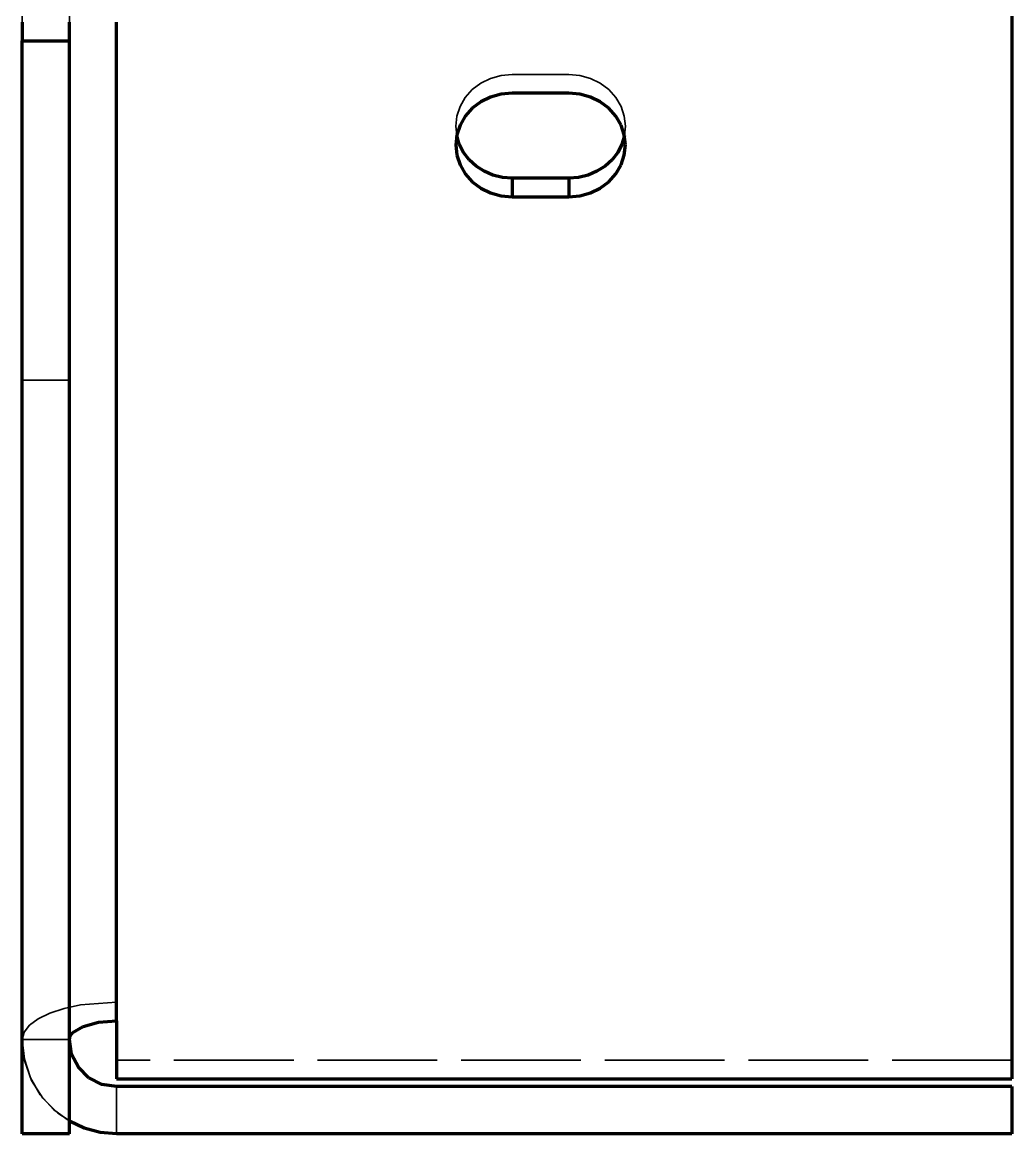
# Model space of a CAD drawing. Header units: millimetres. Extents: x 0 to 420, y 0 to 297.
# Drawn here: x 227.16 to 237.66, y 168 to 179.8 of the extents above; entities that cross this region are included whole.
import ezdxf

# ---------------------------------------------------------------- set-up
doc = ezdxf.new("R2010")
doc.units = ezdxf.units.MM
doc.linetypes.add('DASHED', pattern=[1.524, 1.27, -0.254])

msp = doc.modelspace()

# ---------------------------------------------------------------- linework, layer by layer
at = {"color": 5, "linetype": 'DASHED', "lineweight": 35}
for p, q in [((237.662, 256.644), (237.662, 168.782)), ((227.162, 169), (227.162, 256)), ((227.662, 256), (227.662, 169)), ((227.162, 249), (227.162, 176)), ((227.162, 176), (227.162, 249)), ((227.662, 249), (227.662, 176)), ((227.662, 176), (227.662, 249)), ((227.662, 179.6), (227.162, 179.6)), ((232.132, 179.203), (232.245, 179.235)), ((232.245, 179.235), (232.362, 179.245)), ((232.362, 179.245), (232.962, 179.245)), ((232.962, 179.245), (233.079, 179.235)), ((233.079, 179.235), (233.191, 179.203)), ((231.937, 179.084), (232.028, 179.152)), ((232.028, 179.152), (232.132, 179.203)), ((233.191, 179.203), (233.295, 179.152)), ((233.295, 179.152), (233.386, 179.084)), ((231.807, 178.905), (231.863, 179)), ((231.863, 179), (231.937, 179.084)), ((233.386, 179.084), (233.461, 179)), ((233.461, 179), (233.516, 178.905)), ((231.773, 178.802), (231.807, 178.905)), ((233.516, 178.905), (233.55, 178.802)), ((231.762, 178.694), (231.773, 178.802)), ((233.55, 178.802), (233.562, 178.694)), ((231.772, 178.595), (231.762, 178.694)), ((233.562, 178.694), (233.552, 178.595)), ((227.662, 176), (227.162, 176)), ((227.662, 176), (227.162, 176)), ((227.162, 175.146), (227.162, 175.15)), ((227.162, 175.15), (227.162, 175.134)), ((227.162, 175.146), (227.162, 175.15)), ((227.162, 175.15), (227.162, 175.134)), ((227.162, 175.146), (227.162, 175.15)), ((227.162, 175.15), (227.162, 175.134)), ((227.162, 175.146), (227.162, 175.15)), ((227.162, 175.15), (227.162, 175.134)), ((227.162, 175.146), (227.162, 175.15)), ((227.162, 175.15), (227.162, 175.134)), ((227.162, 175.146), (227.162, 175.15)), ((227.162, 175.15), (227.162, 175.134)), ((227.162, 175.134), (227.162, 175.146)), ((227.162, 175.134), (227.162, 175.146)), ((227.162, 175.134), (227.162, 175.146)), ((227.162, 175.134), (227.162, 175.146)), ((227.162, 175.134), (227.162, 175.146)), ((227.162, 175.134), (227.162, 175.146)), ((227.162, 175.114), (227.162, 175.134)), ((227.162, 175.134), (227.162, 175.086)), ((227.162, 175.114), (227.162, 175.134)), ((227.162, 175.134), (227.162, 175.086)), ((227.162, 175.114), (227.162, 175.134)), ((227.162, 175.134), (227.162, 175.086)), ((227.162, 175.114), (227.162, 175.134)), ((227.162, 175.134), (227.162, 175.086)), ((227.162, 175.114), (227.162, 175.134)), ((227.162, 175.134), (227.162, 175.086)), ((227.162, 175.114), (227.162, 175.134)), ((227.162, 175.134), (227.162, 175.086)), ((227.162, 175.086), (227.162, 175.114)), ((227.162, 175.086), (227.162, 175.114)), ((227.162, 175.086), (227.162, 175.114)), ((227.162, 175.086), (227.162, 175.114)), ((227.162, 175.086), (227.162, 175.114)), ((227.162, 175.086), (227.162, 175.114)), ((227.662, 175.134), (227.662, 175.15)), ((227.662, 175.15), (227.662, 175.146)), ((227.662, 175.134), (227.662, 175.15)), ((227.662, 175.15), (227.662, 175.146)), ((227.662, 175.134), (227.662, 175.15)), ((227.662, 175.15), (227.662, 175.146)), ((227.662, 175.134), (227.662, 175.15)), ((227.662, 175.15), (227.662, 175.146)), ((227.662, 175.134), (227.662, 175.15)), ((227.662, 175.15), (227.662, 175.146)), ((227.662, 175.134), (227.662, 175.15)), ((227.662, 175.15), (227.662, 175.146)), ((227.662, 175.146), (227.662, 175.134)), ((227.662, 175.146), (227.662, 175.134)), ((227.662, 175.146), (227.662, 175.134)), ((227.662, 175.146), (227.662, 175.134)), ((227.662, 175.146), (227.662, 175.134)), ((227.662, 175.146), (227.662, 175.134)), ((227.662, 175.086), (227.662, 175.134)), ((227.662, 175.134), (227.662, 175.114)), ((227.662, 175.086), (227.662, 175.134)), ((227.662, 175.134), (227.662, 175.114)), ((227.662, 175.086), (227.662, 175.134)), ((227.662, 175.134), (227.662, 175.114)), ((227.662, 175.086), (227.662, 175.134)), ((227.662, 175.134), (227.662, 175.114)), ((227.662, 175.086), (227.662, 175.134)), ((227.662, 175.134), (227.662, 175.114)), ((227.662, 175.086), (227.662, 175.134)), ((227.662, 175.134), (227.662, 175.114)), ((227.662, 175.114), (227.662, 175.086)), ((227.662, 175.114), (227.662, 175.086)), ((227.662, 175.114), (227.662, 175.086)), ((227.662, 175.114), (227.662, 175.086)), ((227.662, 175.114), (227.662, 175.086)), ((227.662, 175.114), (227.662, 175.086)), ((227.162, 175.05), (227.162, 175.086)), ((227.162, 175.086), (227.162, 175.008)), ((227.162, 175.05), (227.162, 175.086)), ((227.162, 175.086), (227.162, 175.008)), ((227.162, 175.05), (227.162, 175.086)), ((227.162, 175.086), (227.162, 175.008)), ((227.162, 175.05), (227.162, 175.086)), ((227.162, 175.086), (227.162, 175.008)), ((227.162, 175.05), (227.162, 175.086)), ((227.162, 175.086), (227.162, 175.008)), ((227.162, 175.05), (227.162, 175.086)), ((227.162, 175.086), (227.162, 175.008)), ((227.162, 175.008), (227.162, 175.05)), ((227.162, 175.008), (227.162, 175.05)), ((227.162, 175.008), (227.162, 175.05)), ((227.162, 175.008), (227.162, 175.05)), ((227.162, 175.008), (227.162, 175.05)), ((227.162, 175.008), (227.162, 175.05)), ((227.162, 174.96), (227.162, 175.008)), ((227.162, 175.008), (227.162, 174.905)), ((227.162, 174.96), (227.162, 175.008)), ((227.162, 175.008), (227.162, 174.905)), ((227.162, 174.96), (227.162, 175.008)), ((227.162, 175.008), (227.162, 174.905)), ((227.162, 174.96), (227.162, 175.008)), ((227.162, 175.008), (227.162, 174.905)), ((227.162, 174.96), (227.162, 175.008)), ((227.162, 175.008), (227.162, 174.905)), ((227.162, 174.96), (227.162, 175.008)), ((227.162, 175.008), (227.162, 174.905)), ((227.662, 175.008), (227.662, 175.086)), ((227.662, 175.086), (227.662, 175.05)), ((227.662, 175.008), (227.662, 175.086)), ((227.662, 175.086), (227.662, 175.05)), ((227.662, 175.008), (227.662, 175.086)), ((227.662, 175.086), (227.662, 175.05)), ((227.662, 175.008), (227.662, 175.086)), ((227.662, 175.086), (227.662, 175.05)), ((227.662, 175.008), (227.662, 175.086)), ((227.662, 175.086), (227.662, 175.05)), ((227.662, 175.008), (227.662, 175.086)), ((227.662, 175.086), (227.662, 175.05)), ((227.662, 175.05), (227.662, 175.008)), ((227.662, 175.05), (227.662, 175.008)), ((227.662, 175.05), (227.662, 175.008)), ((227.662, 175.05), (227.662, 175.008)), ((227.662, 175.05), (227.662, 175.008)), ((227.662, 175.05), (227.662, 175.008)), ((227.662, 174.905), (227.662, 175.008)), ((227.662, 175.008), (227.662, 174.96)), ((227.662, 174.905), (227.662, 175.008)), ((227.662, 175.008), (227.662, 174.96)), ((227.662, 174.905), (227.662, 175.008)), ((227.662, 175.008), (227.662, 174.96)), ((227.662, 174.905), (227.662, 175.008)), ((227.662, 175.008), (227.662, 174.96)), ((227.662, 174.905), (227.662, 175.008)), ((227.662, 175.008), (227.662, 174.96)), ((227.662, 174.905), (227.662, 175.008)), ((227.662, 175.008), (227.662, 174.96)), ((227.162, 174.905), (227.162, 174.96)), ((227.162, 174.905), (227.162, 174.96)), ((227.162, 174.905), (227.162, 174.96)), ((227.162, 174.905), (227.162, 174.96)), ((227.162, 174.905), (227.162, 174.96)), ((227.162, 174.905), (227.162, 174.96)), ((227.162, 174.846), (227.162, 174.905)), ((227.162, 174.905), (227.162, 174.782)), ((227.162, 174.846), (227.162, 174.905)), ((227.162, 174.905), (227.162, 174.782)), ((227.162, 174.846), (227.162, 174.905)), ((227.162, 174.905), (227.162, 174.782)), ((227.162, 174.846), (227.162, 174.905)), ((227.162, 174.905), (227.162, 174.782)), ((227.162, 174.846), (227.162, 174.905)), ((227.162, 174.905), (227.162, 174.782)), ((227.162, 174.846), (227.162, 174.905)), ((227.162, 174.905), (227.162, 174.782)), ((227.662, 174.96), (227.662, 174.905)), ((227.662, 174.96), (227.662, 174.905)), ((227.662, 174.96), (227.662, 174.905)), ((227.662, 174.96), (227.662, 174.905)), ((227.662, 174.96), (227.662, 174.905)), ((227.662, 174.96), (227.662, 174.905)), ((227.662, 174.782), (227.662, 174.905)), ((227.662, 174.905), (227.662, 174.846)), ((227.662, 174.782), (227.662, 174.905)), ((227.662, 174.905), (227.662, 174.846)), ((227.662, 174.782), (227.662, 174.905)), ((227.662, 174.905), (227.662, 174.846)), ((227.662, 174.782), (227.662, 174.905)), ((227.662, 174.905), (227.662, 174.846)), ((227.662, 174.782), (227.662, 174.905)), ((227.662, 174.905), (227.662, 174.846)), ((227.662, 174.782), (227.662, 174.905)), ((227.662, 174.905), (227.662, 174.846)), ((227.162, 174.782), (227.162, 174.846)), ((227.162, 174.782), (227.162, 174.846)), ((227.162, 174.782), (227.162, 174.846)), ((227.162, 174.782), (227.162, 174.846)), ((227.162, 174.782), (227.162, 174.846)), ((227.162, 174.782), (227.162, 174.846)), ((227.162, 174.715), (227.162, 174.782)), ((227.162, 174.782), (227.162, 174.645)), ((227.162, 174.715), (227.162, 174.782)), ((227.162, 174.782), (227.162, 174.645)), ((227.162, 174.715), (227.162, 174.782)), ((227.162, 174.782), (227.162, 174.645)), ((227.162, 174.715), (227.162, 174.782)), ((227.162, 174.782), (227.162, 174.645)), ((227.162, 174.715), (227.162, 174.782)), ((227.162, 174.782), (227.162, 174.645)), ((227.162, 174.715), (227.162, 174.782)), ((227.162, 174.782), (227.162, 174.645)), ((227.662, 174.846), (227.662, 174.782)), ((227.662, 174.846), (227.662, 174.782)), ((227.662, 174.846), (227.662, 174.782)), ((227.662, 174.846), (227.662, 174.782)), ((227.662, 174.846), (227.662, 174.782)), ((227.662, 174.846), (227.662, 174.782)), ((227.662, 174.645), (227.662, 174.782)), ((227.662, 174.782), (227.662, 174.715)), ((227.662, 174.645), (227.662, 174.782)), ((227.662, 174.782), (227.662, 174.715)), ((227.662, 174.645), (227.662, 174.782)), ((227.662, 174.782), (227.662, 174.715)), ((227.662, 174.645), (227.662, 174.782)), ((227.662, 174.782), (227.662, 174.715)), ((227.662, 174.645), (227.662, 174.782)), ((227.662, 174.782), (227.662, 174.715)), ((227.662, 174.645), (227.662, 174.782)), ((227.662, 174.782), (227.662, 174.715)), ((227.162, 174.645), (227.162, 174.715)), ((227.162, 174.645), (227.162, 174.715)), ((227.162, 174.645), (227.162, 174.715)), ((227.162, 174.645), (227.162, 174.715)), ((227.162, 174.645), (227.162, 174.715)), ((227.162, 174.645), (227.162, 174.715)), ((227.162, 174.573), (227.162, 174.645)), ((227.162, 174.645), (227.162, 174.5)), ((227.162, 174.573), (227.162, 174.645)), ((227.162, 174.645), (227.162, 174.5)), ((227.162, 174.573), (227.162, 174.645)), ((227.162, 174.645), (227.162, 174.5)), ((227.162, 174.573), (227.162, 174.645)), ((227.162, 174.645), (227.162, 174.5)), ((227.162, 174.573), (227.162, 174.645)), ((227.162, 174.645), (227.162, 174.5)), ((227.162, 174.573), (227.162, 174.645)), ((227.162, 174.645), (227.162, 174.5)), ((227.662, 174.715), (227.662, 174.645)), ((227.662, 174.715), (227.662, 174.645)), ((227.662, 174.715), (227.662, 174.645)), ((227.662, 174.715), (227.662, 174.645)), ((227.662, 174.715), (227.662, 174.645)), ((227.662, 174.715), (227.662, 174.645)), ((227.662, 174.5), (227.662, 174.645)), ((227.662, 174.645), (227.662, 174.573)), ((227.662, 174.5), (227.662, 174.645)), ((227.662, 174.645), (227.662, 174.573)), ((227.662, 174.5), (227.662, 174.645)), ((227.662, 174.645), (227.662, 174.573)), ((227.662, 174.5), (227.662, 174.645)), ((227.662, 174.645), (227.662, 174.573)), ((227.662, 174.5), (227.662, 174.645)), ((227.662, 174.645), (227.662, 174.573)), ((227.662, 174.5), (227.662, 174.645)), ((227.662, 174.645), (227.662, 174.573)), ((227.162, 174.5), (227.162, 174.573)), ((227.162, 174.5), (227.162, 174.573)), ((227.162, 174.5), (227.162, 174.573)), ((227.162, 174.5), (227.162, 174.573)), ((227.162, 174.5), (227.162, 174.573)), ((227.162, 174.5), (227.162, 174.573)), ((227.662, 174.573), (227.662, 174.5)), ((227.662, 174.573), (227.662, 174.5)), ((227.662, 174.573), (227.662, 174.5)), ((227.662, 174.573), (227.662, 174.5)), ((227.662, 174.573), (227.662, 174.5)), ((227.662, 174.573), (227.662, 174.5)), ((227.162, 174.5), (227.162, 174.355)), ((227.162, 174.427), (227.162, 174.5)), ((227.162, 174.5), (227.162, 174.355)), ((227.162, 174.427), (227.162, 174.5)), ((227.162, 174.5), (227.162, 174.355)), ((227.162, 174.427), (227.162, 174.5)), ((227.162, 174.5), (227.162, 174.355)), ((227.162, 174.427), (227.162, 174.5)), ((227.162, 174.5), (227.162, 174.355)), ((227.162, 174.427), (227.162, 174.5)), ((227.162, 174.5), (227.162, 174.355)), ((227.162, 174.427), (227.162, 174.5)), ((227.162, 174.355), (227.162, 174.427)), ((227.162, 174.355), (227.162, 174.427)), ((227.162, 174.355), (227.162, 174.427)), ((227.162, 174.355), (227.162, 174.427)), ((227.162, 174.355), (227.162, 174.427)), ((227.162, 174.355), (227.162, 174.427)), ((227.662, 174.5), (227.662, 174.427)), ((227.662, 174.355), (227.662, 174.5)), ((227.662, 174.5), (227.662, 174.427)), ((227.662, 174.355), (227.662, 174.5)), ((227.662, 174.5), (227.662, 174.427)), ((227.662, 174.355), (227.662, 174.5)), ((227.662, 174.5), (227.662, 174.427)), ((227.662, 174.355), (227.662, 174.5)), ((227.662, 174.5), (227.662, 174.427)), ((227.662, 174.355), (227.662, 174.5)), ((227.662, 174.5), (227.662, 174.427)), ((227.662, 174.355), (227.662, 174.5)), ((227.662, 174.427), (227.662, 174.355)), ((227.662, 174.427), (227.662, 174.355)), ((227.662, 174.427), (227.662, 174.355)), ((227.662, 174.427), (227.662, 174.355)), ((227.662, 174.427), (227.662, 174.355)), ((227.662, 174.427), (227.662, 174.355)), ((227.162, 174.355), (227.162, 174.218)), ((227.162, 174.285), (227.162, 174.355)), ((227.162, 174.355), (227.162, 174.218)), ((227.162, 174.285), (227.162, 174.355)), ((227.162, 174.355), (227.162, 174.218)), ((227.162, 174.285), (227.162, 174.355)), ((227.162, 174.355), (227.162, 174.218)), ((227.162, 174.285), (227.162, 174.355)), ((227.162, 174.355), (227.162, 174.218)), ((227.162, 174.285), (227.162, 174.355)), ((227.162, 174.355), (227.162, 174.218)), ((227.162, 174.285), (227.162, 174.355)), ((227.162, 174.218), (227.162, 174.285)), ((227.162, 174.218), (227.162, 174.285)), ((227.162, 174.218), (227.162, 174.285)), ((227.162, 174.218), (227.162, 174.285)), ((227.162, 174.218), (227.162, 174.285)), ((227.162, 174.218), (227.162, 174.285)), ((227.662, 174.355), (227.662, 174.285)), ((227.662, 174.218), (227.662, 174.355)), ((227.662, 174.355), (227.662, 174.285)), ((227.662, 174.218), (227.662, 174.355)), ((227.662, 174.355), (227.662, 174.285)), ((227.662, 174.218), (227.662, 174.355)), ((227.662, 174.355), (227.662, 174.285)), ((227.662, 174.218), (227.662, 174.355)), ((227.662, 174.355), (227.662, 174.285)), ((227.662, 174.218), (227.662, 174.355)), ((227.662, 174.355), (227.662, 174.285)), ((227.662, 174.218), (227.662, 174.355)), ((227.662, 174.285), (227.662, 174.218)), ((227.662, 174.285), (227.662, 174.218)), ((227.662, 174.285), (227.662, 174.218)), ((227.662, 174.285), (227.662, 174.218)), ((227.662, 174.285), (227.662, 174.218)), ((227.662, 174.285), (227.662, 174.218)), ((227.162, 174.218), (227.162, 174.095)), ((227.162, 174.154), (227.162, 174.218)), ((227.162, 174.218), (227.162, 174.095)), ((227.162, 174.154), (227.162, 174.218)), ((227.162, 174.218), (227.162, 174.095)), ((227.162, 174.154), (227.162, 174.218)), ((227.162, 174.218), (227.162, 174.095)), ((227.162, 174.154), (227.162, 174.218)), ((227.162, 174.218), (227.162, 174.095)), ((227.162, 174.154), (227.162, 174.218)), ((227.162, 174.218), (227.162, 174.095)), ((227.162, 174.154), (227.162, 174.218)), ((227.162, 174.095), (227.162, 174.154)), ((227.162, 174.095), (227.162, 174.154)), ((227.162, 174.095), (227.162, 174.154)), ((227.162, 174.095), (227.162, 174.154)), ((227.162, 174.095), (227.162, 174.154)), ((227.162, 174.095), (227.162, 174.154)), ((227.662, 174.218), (227.662, 174.154)), ((227.662, 174.095), (227.662, 174.218)), ((227.662, 174.218), (227.662, 174.154)), ((227.662, 174.095), (227.662, 174.218)), ((227.662, 174.218), (227.662, 174.154)), ((227.662, 174.095), (227.662, 174.218)), ((227.662, 174.218), (227.662, 174.154)), ((227.662, 174.095), (227.662, 174.218)), ((227.662, 174.218), (227.662, 174.154)), ((227.662, 174.095), (227.662, 174.218)), ((227.662, 174.218), (227.662, 174.154)), ((227.662, 174.095), (227.662, 174.218)), ((227.662, 174.154), (227.662, 174.095)), ((227.662, 174.154), (227.662, 174.095)), ((227.662, 174.154), (227.662, 174.095)), ((227.662, 174.154), (227.662, 174.095)), ((227.662, 174.154), (227.662, 174.095)), ((227.662, 174.154), (227.662, 174.095)), ((227.162, 174.095), (227.162, 173.992)), ((227.162, 174.04), (227.162, 174.095)), ((227.162, 174.095), (227.162, 173.992)), ((227.162, 174.04), (227.162, 174.095)), ((227.162, 174.095), (227.162, 173.992)), ((227.162, 174.04), (227.162, 174.095)), ((227.162, 174.095), (227.162, 173.992)), ((227.162, 174.04), (227.162, 174.095)), ((227.162, 174.095), (227.162, 173.992)), ((227.162, 174.04), (227.162, 174.095)), ((227.162, 174.095), (227.162, 173.992)), ((227.162, 174.04), (227.162, 174.095)), ((227.162, 173.992), (227.162, 174.04)), ((227.162, 173.992), (227.162, 174.04)), ((227.162, 173.992), (227.162, 174.04)), ((227.162, 173.992), (227.162, 174.04)), ((227.162, 173.992), (227.162, 174.04)), ((227.162, 173.992), (227.162, 174.04)), ((227.662, 174.095), (227.662, 174.04)), ((227.662, 173.992), (227.662, 174.095)), ((227.662, 174.095), (227.662, 174.04)), ((227.662, 173.992), (227.662, 174.095)), ((227.662, 174.095), (227.662, 174.04)), ((227.662, 173.992), (227.662, 174.095)), ((227.662, 174.095), (227.662, 174.04)), ((227.662, 173.992), (227.662, 174.095)), ((227.662, 174.095), (227.662, 174.04)), ((227.662, 173.992), (227.662, 174.095)), ((227.662, 174.095), (227.662, 174.04)), ((227.662, 173.992), (227.662, 174.095)), ((227.662, 174.04), (227.662, 173.992)), ((227.662, 174.04), (227.662, 173.992)), ((227.662, 174.04), (227.662, 173.992)), ((227.662, 174.04), (227.662, 173.992)), ((227.662, 174.04), (227.662, 173.992)), ((227.662, 174.04), (227.662, 173.992)), ((227.162, 173.992), (227.162, 173.914)), ((227.162, 173.95), (227.162, 173.992)), ((227.162, 173.992), (227.162, 173.914)), ((227.162, 173.95), (227.162, 173.992)), ((227.162, 173.992), (227.162, 173.914)), ((227.162, 173.95), (227.162, 173.992)), ((227.162, 173.992), (227.162, 173.914)), ((227.162, 173.95), (227.162, 173.992)), ((227.162, 173.992), (227.162, 173.914)), ((227.162, 173.95), (227.162, 173.992)), ((227.162, 173.992), (227.162, 173.914)), ((227.162, 173.95), (227.162, 173.992)), ((227.162, 173.914), (227.162, 173.95)), ((227.162, 173.914), (227.162, 173.95)), ((227.162, 173.914), (227.162, 173.95)), ((227.162, 173.914), (227.162, 173.95)), ((227.162, 173.914), (227.162, 173.95)), ((227.162, 173.914), (227.162, 173.95)), ((227.162, 173.914), (227.162, 173.866)), ((227.162, 173.886), (227.162, 173.914)), ((227.162, 173.914), (227.162, 173.866)), ((227.162, 173.886), (227.162, 173.914)), ((227.162, 173.914), (227.162, 173.866)), ((227.162, 173.886), (227.162, 173.914)), ((227.162, 173.914), (227.162, 173.866)), ((227.162, 173.886), (227.162, 173.914)), ((227.162, 173.914), (227.162, 173.866)), ((227.162, 173.886), (227.162, 173.914)), ((227.162, 173.914), (227.162, 173.866)), ((227.162, 173.886), (227.162, 173.914)), ((227.662, 173.992), (227.662, 173.95)), ((227.662, 173.914), (227.662, 173.992)), ((227.662, 173.992), (227.662, 173.95)), ((227.662, 173.914), (227.662, 173.992)), ((227.662, 173.992), (227.662, 173.95)), ((227.662, 173.914), (227.662, 173.992)), ((227.662, 173.992), (227.662, 173.95)), ((227.662, 173.914), (227.662, 173.992)), ((227.662, 173.992), (227.662, 173.95)), ((227.662, 173.914), (227.662, 173.992)), ((227.662, 173.992), (227.662, 173.95)), ((227.662, 173.914), (227.662, 173.992)), ((227.662, 173.95), (227.662, 173.914)), ((227.662, 173.95), (227.662, 173.914)), ((227.662, 173.95), (227.662, 173.914)), ((227.662, 173.95), (227.662, 173.914)), ((227.662, 173.95), (227.662, 173.914)), ((227.662, 173.95), (227.662, 173.914)), ((227.662, 173.914), (227.662, 173.886)), ((227.662, 173.866), (227.662, 173.914)), ((227.662, 173.914), (227.662, 173.886)), ((227.662, 173.866), (227.662, 173.914)), ((227.662, 173.914), (227.662, 173.886)), ((227.662, 173.866), (227.662, 173.914)), ((227.662, 173.914), (227.662, 173.886)), ((227.662, 173.866), (227.662, 173.914)), ((227.662, 173.914), (227.662, 173.886)), ((227.662, 173.866), (227.662, 173.914)), ((227.662, 173.914), (227.662, 173.886)), ((227.662, 173.866), (227.662, 173.914)), ((227.162, 173.866), (227.162, 173.886)), ((227.162, 173.866), (227.162, 173.886)), ((227.162, 173.866), (227.162, 173.886)), ((227.162, 173.866), (227.162, 173.886)), ((227.162, 173.866), (227.162, 173.886)), ((227.162, 173.866), (227.162, 173.886)), ((227.162, 173.866), (227.162, 173.85)), ((227.162, 173.854), (227.162, 173.866)), ((227.162, 173.866), (227.162, 173.85)), ((227.162, 173.854), (227.162, 173.866)), ((227.162, 173.866), (227.162, 173.85)), ((227.162, 173.854), (227.162, 173.866)), ((227.162, 173.866), (227.162, 173.85)), ((227.162, 173.854), (227.162, 173.866)), ((227.162, 173.866), (227.162, 173.85)), ((227.162, 173.854), (227.162, 173.866)), ((227.162, 173.866), (227.162, 173.85)), ((227.162, 173.854), (227.162, 173.866)), ((227.162, 173.85), (227.162, 173.854)), ((227.162, 173.85), (227.162, 173.854)), ((227.162, 173.85), (227.162, 173.854)), ((227.162, 173.85), (227.162, 173.854)), ((227.162, 173.85), (227.162, 173.854)), ((227.162, 173.85), (227.162, 173.854)), ((227.662, 173.886), (227.662, 173.866)), ((227.662, 173.886), (227.662, 173.866)), ((227.662, 173.886), (227.662, 173.866)), ((227.662, 173.886), (227.662, 173.866)), ((227.662, 173.886), (227.662, 173.866)), ((227.662, 173.886), (227.662, 173.866)), ((227.662, 173.866), (227.662, 173.854)), ((227.662, 173.85), (227.662, 173.866)), ((227.662, 173.866), (227.662, 173.854)), ((227.662, 173.85), (227.662, 173.866)), ((227.662, 173.866), (227.662, 173.854)), ((227.662, 173.85), (227.662, 173.866)), ((227.662, 173.866), (227.662, 173.854)), ((227.662, 173.85), (227.662, 173.866)), ((227.662, 173.866), (227.662, 173.854)), ((227.662, 173.85), (227.662, 173.866)), ((227.662, 173.866), (227.662, 173.854)), ((227.662, 173.85), (227.662, 173.866)), ((227.662, 173.854), (227.662, 173.85)), ((227.662, 173.854), (227.662, 173.85)), ((227.662, 173.854), (227.662, 173.85)), ((227.662, 173.854), (227.662, 173.85)), ((227.662, 173.854), (227.662, 173.85)), ((227.662, 173.854), (227.662, 173.85)), ((227.606, 169.33), (227.455, 169.281)), ((227.779, 169.367), (227.606, 169.33)), ((228.162, 169.397), (227.779, 169.367)), ((228.162, 168.782), (228.162, 169.397)), ((228.162, 169.199), (228.162, 169.397)), ((227.33, 169.221), (227.238, 169.152)), ((227.455, 169.281), (227.33, 169.221)), ((227.162, 169.099), (227.162, 169.1)), ((227.162, 169.1), (227.162, 169.099)), ((227.162, 169.097), (227.162, 169.099)), ((227.162, 169.099), (227.162, 169.097)), ((227.162, 169.094), (227.162, 169.097)), ((227.162, 169.097), (227.162, 169.094)), ((227.162, 169.09), (227.162, 169.094)), ((227.162, 169.094), (227.162, 169.09)), ((227.162, 169.085), (227.162, 169.09)), ((227.162, 169.09), (227.162, 169.085)), ((227.162, 169.078), (227.162, 169.085)), ((227.162, 169.085), (227.162, 169.078)), ((227.162, 169.071), (227.162, 169.078)), ((227.162, 169.078), (227.162, 169.071)), ((227.181, 169.077), (227.162, 169)), ((227.238, 169.152), (227.181, 169.077)), ((227.662, 169.099), (227.662, 169.1)), ((227.662, 169.1), (227.662, 169.099)), ((227.662, 169.097), (227.662, 169.099)), ((227.662, 169.099), (227.662, 169.097)), ((227.662, 169.094), (227.662, 169.097)), ((227.662, 169.097), (227.662, 169.094)), ((227.662, 169.09), (227.662, 169.094)), ((227.662, 169.094), (227.662, 169.09)), ((227.662, 169.085), (227.662, 169.09)), ((227.662, 169.09), (227.662, 169.085)), ((227.662, 169.078), (227.662, 169.085)), ((227.662, 169.085), (227.662, 169.078)), ((227.662, 169.071), (227.662, 169.078)), ((227.662, 169.078), (227.662, 169.071)), ((227.162, 169.062), (227.162, 169.071)), ((227.162, 169.071), (227.162, 169.062)), ((227.162, 169.053), (227.162, 169.062)), ((227.162, 169.062), (227.162, 169.053)), ((227.162, 169.043), (227.162, 169.053)), ((227.162, 169.053), (227.162, 169.043)), ((227.162, 169.033), (227.162, 169.043)), ((227.162, 169.043), (227.162, 169.033)), ((227.162, 169.022), (227.162, 169.033)), ((227.162, 169.033), (227.162, 169.022)), ((227.162, 169.011), (227.162, 169.022)), ((227.162, 169.022), (227.162, 169.011)), ((227.162, 169), (227.162, 169.011)), ((227.162, 169.011), (227.162, 169)), ((227.162, 169), (227.187, 168.777)), ((227.184, 168.792), (227.162, 169)), ((227.662, 169), (227.162, 169)), ((227.162, 168), (227.162, 169)), ((227.662, 169.062), (227.662, 169.071)), ((227.662, 169.071), (227.662, 169.062)), ((227.662, 169.053), (227.662, 169.062)), ((227.662, 169.062), (227.662, 169.053)), ((227.662, 169.043), (227.662, 169.053)), ((227.662, 169.053), (227.662, 169.043)), ((227.662, 169.033), (227.662, 169.043)), ((227.662, 169.043), (227.662, 169.033)), ((227.662, 169.022), (227.662, 169.033)), ((227.662, 169.033), (227.662, 169.022)), ((227.662, 169.011), (227.662, 169.022)), ((227.662, 169.022), (227.662, 169.011)), ((227.662, 169), (227.662, 169.011)), ((227.662, 169.011), (227.662, 169)), ((227.662, 169), (227.662, 168)), ((227.662, 169), (227.686, 168.845)), ((227.686, 168.845), (227.757, 168.706)), ((227.248, 168.593), (227.184, 168.792)), ((227.187, 168.777), (227.261, 168.566)), ((237.662, 168.782), (228.162, 168.782)), ((228.162, 168.584), (228.162, 168.782)), ((237.662, 168.584), (237.662, 168.782)), ((227.757, 168.706), (227.868, 168.595)), ((227.353, 168.412), (227.248, 168.593)), ((227.261, 168.566), (227.38, 168.377)), ((227.868, 168.595), (228.007, 168.524)), ((228.007, 168.524), (228.162, 168.5)), ((228.162, 168.5), (237.662, 168.5)), ((228.162, 168.5), (228.162, 168)), ((228.162, 168.5), (228.162, 168)), ((233.265, 168.5), (233.262, 168.5)), ((233.262, 168.5), (233.265, 168.5)), ((233.265, 168.5), (233.262, 168.5)), ((233.262, 168.5), (233.265, 168.5)), ((233.265, 168.5), (233.262, 168.5)), ((233.262, 168.5), (233.265, 168.5)), ((233.265, 168.5), (233.262, 168.5)), ((233.262, 168.5), (233.265, 168.5)), ((233.265, 168.5), (233.262, 168.5)), ((233.262, 168.5), (233.265, 168.5)), ((233.277, 168.5), (233.265, 168.5)), ((233.265, 168.5), (233.277, 168.5)), ((233.277, 168.5), (233.265, 168.5)), ((233.265, 168.5), (233.277, 168.5)), ((233.277, 168.5), (233.265, 168.5)), ((233.265, 168.5), (233.277, 168.5)), ((233.277, 168.5), (233.265, 168.5)), ((233.265, 168.5), (233.277, 168.5)), ((233.277, 168.5), (233.265, 168.5)), ((233.265, 168.5), (233.277, 168.5)), ((233.295, 168.5), (233.277, 168.5)), ((233.277, 168.5), (233.295, 168.5)), ((233.295, 168.5), (233.277, 168.5)), ((233.277, 168.5), (233.295, 168.5)), ((233.295, 168.5), (233.277, 168.5)), ((233.277, 168.5), (233.295, 168.5)), ((233.295, 168.5), (233.277, 168.5)), ((233.277, 168.5), (233.295, 168.5)), ((233.295, 168.5), (233.277, 168.5)), ((233.277, 168.5), (233.295, 168.5)), ((233.321, 168.5), (233.295, 168.5)), ((233.295, 168.5), (233.321, 168.5)), ((233.321, 168.5), (233.295, 168.5)), ((233.295, 168.5), (233.321, 168.5)), ((233.321, 168.5), (233.295, 168.5)), ((233.295, 168.5), (233.321, 168.5)), ((233.321, 168.5), (233.295, 168.5)), ((233.295, 168.5), (233.321, 168.5)), ((233.321, 168.5), (233.295, 168.5)), ((233.295, 168.5), (233.321, 168.5)), ((233.354, 168.5), (233.321, 168.5)), ((233.321, 168.5), (233.354, 168.5)), ((233.354, 168.5), (233.321, 168.5)), ((233.321, 168.5), (233.354, 168.5)), ((233.354, 168.5), (233.321, 168.5)), ((233.321, 168.5), (233.354, 168.5)), ((233.354, 168.5), (233.321, 168.5)), ((233.321, 168.5), (233.354, 168.5)), ((233.354, 168.5), (233.321, 168.5)), ((233.321, 168.5), (233.354, 168.5)), ((233.393, 168.5), (233.354, 168.5)), ((233.354, 168.5), (233.393, 168.5)), ((233.393, 168.5), (233.354, 168.5)), ((233.354, 168.5), (233.393, 168.5)), ((233.393, 168.5), (233.354, 168.5)), ((233.354, 168.5), (233.393, 168.5)), ((233.393, 168.5), (233.354, 168.5)), ((233.354, 168.5), (233.393, 168.5)), ((233.393, 168.5), (233.354, 168.5)), ((233.354, 168.5), (233.393, 168.5)), ((233.437, 168.5), (233.393, 168.5)), ((233.393, 168.5), (233.437, 168.5)), ((233.437, 168.5), (233.393, 168.5)), ((233.393, 168.5), (233.437, 168.5)), ((233.437, 168.5), (233.393, 168.5)), ((233.393, 168.5), (233.437, 168.5)), ((233.437, 168.5), (233.393, 168.5)), ((233.393, 168.5), (233.437, 168.5)), ((233.437, 168.5), (233.393, 168.5)), ((233.393, 168.5), (233.437, 168.5)), ((233.488, 168.5), (233.437, 168.5)), ((233.437, 168.5), (233.488, 168.5)), ((233.488, 168.5), (233.437, 168.5)), ((233.437, 168.5), (233.488, 168.5)), ((233.488, 168.5), (233.437, 168.5)), ((233.437, 168.5), (233.488, 168.5)), ((233.488, 168.5), (233.437, 168.5)), ((233.437, 168.5), (233.488, 168.5)), ((233.488, 168.5), (233.437, 168.5)), ((233.437, 168.5), (233.488, 168.5)), ((233.542, 168.5), (233.488, 168.5)), ((233.488, 168.5), (233.542, 168.5)), ((233.542, 168.5), (233.488, 168.5)), ((233.488, 168.5), (233.542, 168.5)), ((233.542, 168.5), (233.488, 168.5)), ((233.488, 168.5), (233.542, 168.5)), ((233.542, 168.5), (233.488, 168.5)), ((233.488, 168.5), (233.542, 168.5)), ((233.542, 168.5), (233.488, 168.5)), ((233.488, 168.5), (233.542, 168.5)), ((233.601, 168.5), (233.542, 168.5)), ((233.542, 168.5), (233.601, 168.5)), ((233.601, 168.5), (233.542, 168.5)), ((233.542, 168.5), (233.601, 168.5)), ((233.601, 168.5), (233.542, 168.5)), ((233.542, 168.5), (233.601, 168.5)), ((233.601, 168.5), (233.542, 168.5)), ((233.542, 168.5), (233.601, 168.5)), ((233.601, 168.5), (233.542, 168.5)), ((233.542, 168.5), (233.601, 168.5)), ((233.664, 168.5), (233.601, 168.5)), ((233.601, 168.5), (233.664, 168.5)), ((233.664, 168.5), (233.601, 168.5)), ((233.601, 168.5), (233.664, 168.5)), ((233.664, 168.5), (233.601, 168.5)), ((233.601, 168.5), (233.664, 168.5)), ((233.664, 168.5), (233.601, 168.5)), ((233.601, 168.5), (233.664, 168.5)), ((233.664, 168.5), (233.601, 168.5)), ((233.601, 168.5), (233.664, 168.5)), ((233.728, 168.5), (233.664, 168.5)), ((233.664, 168.5), (233.728, 168.5)), ((233.728, 168.5), (233.664, 168.5)), ((233.664, 168.5), (233.728, 168.5)), ((233.728, 168.5), (233.664, 168.5)), ((233.664, 168.5), (233.728, 168.5)), ((233.728, 168.5), (233.664, 168.5)), ((233.664, 168.5), (233.728, 168.5)), ((233.728, 168.5), (233.664, 168.5)), ((233.664, 168.5), (233.728, 168.5)), ((233.795, 168.5), (233.728, 168.5)), ((233.728, 168.5), (233.795, 168.5)), ((233.795, 168.5), (233.728, 168.5)), ((233.728, 168.5), (233.795, 168.5)), ((233.795, 168.5), (233.728, 168.5)), ((233.728, 168.5), (233.795, 168.5)), ((233.795, 168.5), (233.728, 168.5)), ((233.728, 168.5), (233.795, 168.5)), ((233.795, 168.5), (233.728, 168.5)), ((233.728, 168.5), (233.795, 168.5)), ((233.862, 168.5), (233.795, 168.5)), ((233.795, 168.5), (233.862, 168.5)), ((233.862, 168.5), (233.795, 168.5)), ((233.795, 168.5), (233.862, 168.5)), ((233.862, 168.5), (233.795, 168.5)), ((233.795, 168.5), (233.862, 168.5)), ((233.862, 168.5), (233.795, 168.5)), ((233.795, 168.5), (233.862, 168.5)), ((233.862, 168.5), (233.795, 168.5)), ((233.795, 168.5), (233.862, 168.5)), ((234.462, 168.5), (233.862, 168.5)), ((233.862, 168.5), (234.462, 168.5)), ((234.462, 168.5), (233.862, 168.5)), ((233.862, 168.5), (234.462, 168.5)), ((234.462, 168.5), (233.862, 168.5)), ((233.862, 168.5), (234.462, 168.5)), ((234.462, 168.5), (233.862, 168.5)), ((233.862, 168.5), (234.462, 168.5)), ((234.462, 168.5), (233.862, 168.5)), ((233.862, 168.5), (234.462, 168.5)), ((234.462, 168.5), (234.529, 168.5)), ((234.529, 168.5), (234.462, 168.5)), ((234.462, 168.5), (234.529, 168.5)), ((234.529, 168.5), (234.462, 168.5)), ((234.462, 168.5), (234.529, 168.5)), ((234.529, 168.5), (234.462, 168.5)), ((234.462, 168.5), (234.529, 168.5)), ((234.529, 168.5), (234.462, 168.5)), ((234.462, 168.5), (234.529, 168.5)), ((234.529, 168.5), (234.462, 168.5)), ((234.529, 168.5), (234.595, 168.5)), ((234.595, 168.5), (234.529, 168.5)), ((234.529, 168.5), (234.595, 168.5)), ((234.595, 168.5), (234.529, 168.5)), ((234.529, 168.5), (234.595, 168.5)), ((234.595, 168.5), (234.529, 168.5)), ((234.529, 168.5), (234.595, 168.5)), ((234.595, 168.5), (234.529, 168.5)), ((234.529, 168.5), (234.595, 168.5)), ((234.595, 168.5), (234.529, 168.5)), ((234.595, 168.5), (234.66, 168.5)), ((234.66, 168.5), (234.595, 168.5)), ((234.595, 168.5), (234.66, 168.5)), ((234.66, 168.5), (234.595, 168.5)), ((234.595, 168.5), (234.66, 168.5)), ((234.66, 168.5), (234.595, 168.5)), ((234.595, 168.5), (234.66, 168.5)), ((234.66, 168.5), (234.595, 168.5)), ((234.595, 168.5), (234.66, 168.5)), ((234.66, 168.5), (234.595, 168.5)), ((234.66, 168.5), (234.722, 168.5)), ((234.722, 168.5), (234.66, 168.5)), ((234.66, 168.5), (234.722, 168.5)), ((234.722, 168.5), (234.66, 168.5)), ((234.66, 168.5), (234.722, 168.5)), ((234.722, 168.5), (234.66, 168.5)), ((234.66, 168.5), (234.722, 168.5)), ((234.722, 168.5), (234.66, 168.5)), ((234.66, 168.5), (234.722, 168.5)), ((234.722, 168.5), (234.66, 168.5)), ((234.722, 168.5), (234.781, 168.5)), ((234.781, 168.5), (234.722, 168.5)), ((234.722, 168.5), (234.781, 168.5)), ((234.781, 168.5), (234.722, 168.5)), ((234.722, 168.5), (234.781, 168.5)), ((234.781, 168.5), (234.722, 168.5)), ((234.722, 168.5), (234.781, 168.5)), ((234.781, 168.5), (234.722, 168.5)), ((234.722, 168.5), (234.781, 168.5)), ((234.781, 168.5), (234.722, 168.5)), ((234.781, 168.5), (234.836, 168.5)), ((234.836, 168.5), (234.781, 168.5)), ((234.781, 168.5), (234.836, 168.5)), ((234.836, 168.5), (234.781, 168.5)), ((234.781, 168.5), (234.836, 168.5)), ((234.836, 168.5), (234.781, 168.5)), ((234.781, 168.5), (234.836, 168.5)), ((234.836, 168.5), (234.781, 168.5)), ((234.781, 168.5), (234.836, 168.5)), ((234.836, 168.5), (234.781, 168.5)), ((234.836, 168.5), (234.886, 168.5)), ((234.886, 168.5), (234.836, 168.5)), ((234.836, 168.5), (234.886, 168.5)), ((234.886, 168.5), (234.836, 168.5)), ((234.836, 168.5), (234.886, 168.5)), ((234.886, 168.5), (234.836, 168.5)), ((234.836, 168.5), (234.886, 168.5)), ((234.886, 168.5), (234.836, 168.5)), ((234.836, 168.5), (234.886, 168.5)), ((234.886, 168.5), (234.836, 168.5)), ((234.886, 168.5), (234.931, 168.5)), ((234.931, 168.5), (234.886, 168.5)), ((234.886, 168.5), (234.931, 168.5)), ((234.931, 168.5), (234.886, 168.5)), ((234.886, 168.5), (234.931, 168.5)), ((234.931, 168.5), (234.886, 168.5)), ((234.886, 168.5), (234.931, 168.5)), ((234.931, 168.5), (234.886, 168.5)), ((234.886, 168.5), (234.931, 168.5)), ((234.931, 168.5), (234.886, 168.5)), ((234.931, 168.5), (234.97, 168.5)), ((234.97, 168.5), (234.931, 168.5)), ((234.931, 168.5), (234.97, 168.5)), ((234.97, 168.5), (234.931, 168.5)), ((234.931, 168.5), (234.97, 168.5)), ((234.97, 168.5), (234.931, 168.5)), ((234.931, 168.5), (234.97, 168.5)), ((234.97, 168.5), (234.931, 168.5)), ((234.931, 168.5), (234.97, 168.5)), ((234.97, 168.5), (234.931, 168.5)), ((234.97, 168.5), (235.002, 168.5)), ((235.002, 168.5), (234.97, 168.5)), ((234.97, 168.5), (235.002, 168.5)), ((235.002, 168.5), (234.97, 168.5)), ((234.97, 168.5), (235.002, 168.5)), ((235.002, 168.5), (234.97, 168.5)), ((234.97, 168.5), (235.002, 168.5)), ((235.002, 168.5), (234.97, 168.5)), ((234.97, 168.5), (235.002, 168.5)), ((235.002, 168.5), (234.97, 168.5)), ((235.002, 168.5), (235.028, 168.5)), ((235.028, 168.5), (235.002, 168.5)), ((235.002, 168.5), (235.028, 168.5)), ((235.028, 168.5), (235.002, 168.5)), ((235.002, 168.5), (235.028, 168.5)), ((235.028, 168.5), (235.002, 168.5)), ((235.002, 168.5), (235.028, 168.5)), ((235.028, 168.5), (235.002, 168.5)), ((235.002, 168.5), (235.028, 168.5)), ((235.028, 168.5), (235.002, 168.5)), ((235.028, 168.5), (235.047, 168.5)), ((235.047, 168.5), (235.028, 168.5)), ((235.028, 168.5), (235.047, 168.5)), ((235.047, 168.5), (235.028, 168.5)), ((235.028, 168.5), (235.047, 168.5)), ((235.047, 168.5), (235.028, 168.5)), ((235.028, 168.5), (235.047, 168.5)), ((235.047, 168.5), (235.028, 168.5)), ((235.028, 168.5), (235.047, 168.5)), ((235.047, 168.5), (235.028, 168.5)), ((235.047, 168.5), (235.058, 168.5)), ((235.058, 168.5), (235.047, 168.5)), ((235.047, 168.5), (235.058, 168.5)), ((235.058, 168.5), (235.047, 168.5)), ((235.047, 168.5), (235.058, 168.5)), ((235.058, 168.5), (235.047, 168.5)), ((235.047, 168.5), (235.058, 168.5)), ((235.058, 168.5), (235.047, 168.5)), ((235.047, 168.5), (235.058, 168.5)), ((235.058, 168.5), (235.047, 168.5)), ((235.058, 168.5), (235.062, 168.5)), ((235.062, 168.5), (235.058, 168.5)), ((235.058, 168.5), (235.062, 168.5)), ((235.062, 168.5), (235.058, 168.5)), ((235.058, 168.5), (235.062, 168.5)), ((235.062, 168.5), (235.058, 168.5)), ((235.058, 168.5), (235.062, 168.5)), ((235.062, 168.5), (235.058, 168.5)), ((235.058, 168.5), (235.062, 168.5)), ((235.062, 168.5), (235.058, 168.5)), ((237.662, 168.5), (237.662, 168)), ((227.493, 168.257), (227.353, 168.412)), ((227.38, 168.377), (227.538, 168.218)), ((227.662, 168.134), (227.493, 168.257)), ((227.538, 168.218), (227.728, 168.099)), ((227.728, 168.099), (227.939, 168.025)), ((227.939, 168.025), (228.162, 168)), ((227.662, 168), (227.162, 168)), ((228.162, 168), (237.662, 168)), ((233.265, 168), (233.262, 168)), ((233.262, 168), (233.265, 168)), ((233.265, 168), (233.262, 168)), ((233.262, 168), (233.265, 168)), ((233.265, 168), (233.262, 168)), ((233.262, 168), (233.265, 168)), ((233.265, 168), (233.262, 168)), ((233.262, 168), (233.265, 168)), ((233.265, 168), (233.262, 168)), ((233.262, 168), (233.265, 168)), ((233.277, 168), (233.265, 168)), ((233.265, 168), (233.277, 168)), ((233.277, 168), (233.265, 168)), ((233.265, 168), (233.277, 168)), ((233.277, 168), (233.265, 168)), ((233.265, 168), (233.277, 168)), ((233.277, 168), (233.265, 168)), ((233.265, 168), (233.277, 168)), ((233.277, 168), (233.265, 168)), ((233.265, 168), (233.277, 168)), ((233.295, 168), (233.277, 168)), ((233.277, 168), (233.295, 168)), ((233.295, 168), (233.277, 168)), ((233.277, 168), (233.295, 168)), ((233.295, 168), (233.277, 168)), ((233.277, 168), (233.295, 168)), ((233.295, 168), (233.277, 168)), ((233.277, 168), (233.295, 168)), ((233.295, 168), (233.277, 168)), ((233.277, 168), (233.295, 168)), ((233.321, 168), (233.295, 168)), ((233.295, 168), (233.321, 168)), ((233.321, 168), (233.295, 168)), ((233.295, 168), (233.321, 168)), ((233.321, 168), (233.295, 168)), ((233.295, 168), (233.321, 168)), ((233.321, 168), (233.295, 168)), ((233.295, 168), (233.321, 168)), ((233.321, 168), (233.295, 168)), ((233.295, 168), (233.321, 168)), ((233.354, 168), (233.321, 168)), ((233.321, 168), (233.354, 168)), ((233.354, 168), (233.321, 168)), ((233.321, 168), (233.354, 168)), ((233.354, 168), (233.321, 168)), ((233.321, 168), (233.354, 168)), ((233.354, 168), (233.321, 168)), ((233.321, 168), (233.354, 168)), ((233.354, 168), (233.321, 168)), ((233.321, 168), (233.354, 168)), ((233.393, 168), (233.354, 168)), ((233.354, 168), (233.393, 168)), ((233.393, 168), (233.354, 168)), ((233.354, 168), (233.393, 168)), ((233.393, 168), (233.354, 168)), ((233.354, 168), (233.393, 168)), ((233.393, 168), (233.354, 168)), ((233.354, 168), (233.393, 168)), ((233.393, 168), (233.354, 168)), ((233.354, 168), (233.393, 168)), ((233.437, 168), (233.393, 168)), ((233.393, 168), (233.437, 168)), ((233.437, 168), (233.393, 168)), ((233.393, 168), (233.437, 168)), ((233.437, 168), (233.393, 168)), ((233.393, 168), (233.437, 168)), ((233.437, 168), (233.393, 168)), ((233.393, 168), (233.437, 168)), ((233.437, 168), (233.393, 168)), ((233.393, 168), (233.437, 168)), ((233.488, 168), (233.437, 168)), ((233.437, 168), (233.488, 168)), ((233.488, 168), (233.437, 168)), ((233.437, 168), (233.488, 168)), ((233.488, 168), (233.437, 168)), ((233.437, 168), (233.488, 168)), ((233.488, 168), (233.437, 168)), ((233.437, 168), (233.488, 168)), ((233.488, 168), (233.437, 168)), ((233.437, 168), (233.488, 168)), ((233.542, 168), (233.488, 168)), ((233.488, 168), (233.542, 168)), ((233.542, 168), (233.488, 168)), ((233.488, 168), (233.542, 168)), ((233.542, 168), (233.488, 168)), ((233.488, 168), (233.542, 168)), ((233.542, 168), (233.488, 168)), ((233.488, 168), (233.542, 168)), ((233.542, 168), (233.488, 168)), ((233.488, 168), (233.542, 168)), ((233.601, 168), (233.542, 168)), ((233.542, 168), (233.601, 168)), ((233.601, 168), (233.542, 168)), ((233.542, 168), (233.601, 168)), ((233.601, 168), (233.542, 168)), ((233.542, 168), (233.601, 168)), ((233.601, 168), (233.542, 168)), ((233.542, 168), (233.601, 168)), ((233.601, 168), (233.542, 168)), ((233.542, 168), (233.601, 168)), ((233.664, 168), (233.601, 168)), ((233.601, 168), (233.664, 168)), ((233.664, 168), (233.601, 168)), ((233.601, 168), (233.664, 168)), ((233.664, 168), (233.601, 168)), ((233.601, 168), (233.664, 168)), ((233.664, 168), (233.601, 168)), ((233.601, 168), (233.664, 168)), ((233.664, 168), (233.601, 168)), ((233.601, 168), (233.664, 168)), ((233.728, 168), (233.664, 168)), ((233.664, 168), (233.728, 168)), ((233.728, 168), (233.664, 168)), ((233.664, 168), (233.728, 168)), ((233.728, 168), (233.664, 168)), ((233.664, 168), (233.728, 168)), ((233.728, 168), (233.664, 168)), ((233.664, 168), (233.728, 168)), ((233.728, 168), (233.664, 168)), ((233.664, 168), (233.728, 168)), ((233.795, 168), (233.728, 168)), ((233.728, 168), (233.795, 168)), ((233.795, 168), (233.728, 168)), ((233.728, 168), (233.795, 168)), ((233.795, 168), (233.728, 168)), ((233.728, 168), (233.795, 168)), ((233.795, 168), (233.728, 168)), ((233.728, 168), (233.795, 168)), ((233.795, 168), (233.728, 168)), ((233.728, 168), (233.795, 168)), ((233.862, 168), (233.795, 168)), ((233.795, 168), (233.862, 168)), ((233.862, 168), (233.795, 168)), ((233.795, 168), (233.862, 168)), ((233.862, 168), (233.795, 168)), ((233.795, 168), (233.862, 168)), ((233.862, 168), (233.795, 168)), ((233.795, 168), (233.862, 168)), ((233.862, 168), (233.795, 168)), ((233.795, 168), (233.862, 168)), ((233.862, 168), (234.462, 168)), ((234.462, 168), (233.862, 168)), ((233.862, 168), (234.462, 168)), ((234.462, 168), (233.862, 168)), ((233.862, 168), (234.462, 168)), ((234.462, 168), (233.862, 168)), ((233.862, 168), (234.462, 168)), ((234.462, 168), (233.862, 168)), ((233.862, 168), (234.462, 168)), ((234.462, 168), (233.862, 168)), ((234.462, 168), (234.529, 168)), ((234.529, 168), (234.462, 168)), ((234.462, 168), (234.529, 168)), ((234.529, 168), (234.462, 168)), ((234.462, 168), (234.529, 168)), ((234.529, 168), (234.462, 168)), ((234.462, 168), (234.529, 168)), ((234.529, 168), (234.462, 168)), ((234.462, 168), (234.529, 168)), ((234.529, 168), (234.462, 168)), ((234.529, 168), (234.595, 168)), ((234.595, 168), (234.529, 168)), ((234.529, 168), (234.595, 168)), ((234.595, 168), (234.529, 168)), ((234.529, 168), (234.595, 168)), ((234.595, 168), (234.529, 168)), ((234.529, 168), (234.595, 168)), ((234.595, 168), (234.529, 168)), ((234.529, 168), (234.595, 168)), ((234.595, 168), (234.529, 168)), ((234.595, 168), (234.66, 168)), ((234.66, 168), (234.595, 168)), ((234.595, 168), (234.66, 168)), ((234.66, 168), (234.595, 168)), ((234.595, 168), (234.66, 168)), ((234.66, 168), (234.595, 168)), ((234.595, 168), (234.66, 168)), ((234.66, 168), (234.595, 168)), ((234.595, 168), (234.66, 168)), ((234.66, 168), (234.595, 168)), ((234.66, 168), (234.722, 168)), ((234.722, 168), (234.66, 168)), ((234.66, 168), (234.722, 168)), ((234.722, 168), (234.66, 168)), ((234.66, 168), (234.722, 168)), ((234.722, 168), (234.66, 168)), ((234.66, 168), (234.722, 168)), ((234.722, 168), (234.66, 168)), ((234.66, 168), (234.722, 168)), ((234.722, 168), (234.66, 168)), ((234.722, 168), (234.781, 168)), ((234.781, 168), (234.722, 168)), ((234.722, 168), (234.781, 168)), ((234.781, 168), (234.722, 168)), ((234.722, 168), (234.781, 168)), ((234.781, 168), (234.722, 168)), ((234.722, 168), (234.781, 168)), ((234.781, 168), (234.722, 168)), ((234.722, 168), (234.781, 168)), ((234.781, 168), (234.722, 168)), ((234.781, 168), (234.836, 168)), ((234.836, 168), (234.781, 168)), ((234.781, 168), (234.836, 168)), ((234.836, 168), (234.781, 168)), ((234.781, 168), (234.836, 168)), ((234.836, 168), (234.781, 168)), ((234.781, 168), (234.836, 168)), ((234.836, 168), (234.781, 168)), ((234.781, 168), (234.836, 168)), ((234.836, 168), (234.781, 168)), ((234.836, 168), (234.886, 168)), ((234.886, 168), (234.836, 168)), ((234.836, 168), (234.886, 168)), ((234.886, 168), (234.836, 168)), ((234.836, 168), (234.886, 168)), ((234.886, 168), (234.836, 168)), ((234.836, 168), (234.886, 168)), ((234.886, 168), (234.836, 168)), ((234.836, 168), (234.886, 168)), ((234.886, 168), (234.836, 168)), ((234.886, 168), (234.931, 168)), ((234.931, 168), (234.886, 168)), ((234.886, 168), (234.931, 168)), ((234.931, 168), (234.886, 168)), ((234.886, 168), (234.931, 168)), ((234.931, 168), (234.886, 168)), ((234.886, 168), (234.931, 168)), ((234.931, 168), (234.886, 168)), ((234.886, 168), (234.931, 168)), ((234.931, 168), (234.886, 168)), ((234.931, 168), (234.97, 168)), ((234.97, 168), (234.931, 168)), ((234.931, 168), (234.97, 168)), ((234.97, 168), (234.931, 168)), ((234.931, 168), (234.97, 168)), ((234.97, 168), (234.931, 168)), ((234.931, 168), (234.97, 168)), ((234.97, 168), (234.931, 168)), ((234.931, 168), (234.97, 168)), ((234.97, 168), (234.931, 168)), ((234.97, 168), (235.002, 168)), ((235.002, 168), (234.97, 168)), ((234.97, 168), (235.002, 168)), ((235.002, 168), (234.97, 168)), ((234.97, 168), (235.002, 168)), ((235.002, 168), (234.97, 168)), ((234.97, 168), (235.002, 168)), ((235.002, 168), (234.97, 168)), ((234.97, 168), (235.002, 168)), ((235.002, 168), (234.97, 168)), ((235.002, 168), (235.028, 168)), ((235.028, 168), (235.002, 168)), ((235.002, 168), (235.028, 168)), ((235.028, 168), (235.002, 168)), ((235.002, 168), (235.028, 168)), ((235.028, 168), (235.002, 168)), ((235.002, 168), (235.028, 168)), ((235.028, 168), (235.002, 168)), ((235.002, 168), (235.028, 168)), ((235.028, 168), (235.002, 168)), ((235.028, 168), (235.047, 168)), ((235.047, 168), (235.028, 168)), ((235.028, 168), (235.047, 168)), ((235.047, 168), (235.028, 168)), ((235.028, 168), (235.047, 168)), ((235.047, 168), (235.028, 168)), ((235.028, 168), (235.047, 168)), ((235.047, 168), (235.028, 168)), ((235.028, 168), (235.047, 168)), ((235.047, 168), (235.028, 168)), ((235.047, 168), (235.058, 168)), ((235.058, 168), (235.047, 168)), ((235.047, 168), (235.058, 168)), ((235.058, 168), (235.047, 168)), ((235.047, 168), (235.058, 168)), ((235.058, 168), (235.047, 168)), ((235.047, 168), (235.058, 168)), ((235.058, 168), (235.047, 168)), ((235.047, 168), (235.058, 168)), ((235.058, 168), (235.047, 168)), ((235.058, 168), (235.062, 168)), ((235.062, 168), (235.058, 168)), ((235.058, 168), (235.062, 168)), ((235.062, 168), (235.058, 168)), ((235.058, 168), (235.062, 168)), ((235.062, 168), (235.058, 168)), ((235.058, 168), (235.062, 168)), ((235.062, 168), (235.058, 168)), ((235.058, 168), (235.062, 168)), ((235.062, 168), (235.058, 168))]:
    msp.add_line(p, q, dxfattribs=at)
at = {"color": 1, "lineweight": 70}
for p, q in [((237.662, 195.1), (237.662, 168.584)), ((227.162, 179.8), (227.162, 179.797)), ((227.162, 179.797), (227.162, 179.79)), ((227.162, 179.79), (227.162, 179.778)), ((227.162, 179.778), (227.162, 179.762)), ((227.162, 179.762), (227.162, 179.743)), ((227.162, 179.743), (227.162, 179.722)), ((227.162, 179.722), (227.162, 179.7)), ((227.162, 179.7), (227.162, 179.678)), ((227.662, 179.797), (227.662, 179.8)), ((227.662, 179.79), (227.662, 179.797)), ((227.662, 179.778), (227.662, 179.79)), ((227.662, 179.762), (227.662, 179.778)), ((227.662, 179.743), (227.662, 179.762)), ((227.662, 179.722), (227.662, 179.743)), ((227.662, 179.7), (227.662, 179.722)), ((227.662, 179.678), (227.662, 179.7)), ((228.162, 169.199), (228.162, 179.8)), ((227.162, 179.678), (227.162, 179.657)), ((227.162, 179.657), (227.162, 179.638)), ((227.162, 179.638), (227.162, 179.622)), ((227.162, 179.622), (227.162, 179.61)), ((227.162, 179.61), (227.162, 179.603)), ((227.162, 179.603), (227.162, 179.6)), ((227.162, 179.6), (227.662, 179.6)), ((227.162, 168), (227.162, 179.6)), ((227.662, 179.657), (227.662, 179.678)), ((227.662, 179.638), (227.662, 179.657)), ((227.662, 179.622), (227.662, 179.638)), ((227.662, 179.61), (227.662, 179.622)), ((227.662, 179.603), (227.662, 179.61)), ((227.662, 179.6), (227.662, 179.603)), ((227.662, 168), (227.662, 179.6)), ((232.132, 179.005), (232.028, 178.954)), ((232.245, 179.036), (232.132, 179.005)), ((232.362, 179.047), (232.245, 179.036)), ((232.962, 179.047), (232.362, 179.047)), ((233.079, 179.036), (232.962, 179.047)), ((233.191, 179.005), (233.079, 179.036)), ((233.295, 178.954), (233.191, 179.005)), ((231.937, 178.885), (231.863, 178.802)), ((232.028, 178.954), (231.937, 178.885)), ((233.386, 178.885), (233.295, 178.954)), ((233.461, 178.802), (233.386, 178.885)), ((231.863, 178.802), (231.807, 178.707)), ((233.516, 178.707), (233.461, 178.802)), ((231.807, 178.707), (231.773, 178.603)), ((233.55, 178.603), (233.516, 178.707)), ((231.773, 178.603), (231.762, 178.496)), ((231.799, 178.503), (231.772, 178.595)), ((233.552, 178.595), (233.524, 178.503)), ((233.562, 178.496), (233.55, 178.603)), ((231.762, 178.496), (231.773, 178.388)), ((231.844, 178.417), (231.799, 178.503)), ((231.904, 178.339), (231.844, 178.417)), ((233.48, 178.417), (233.42, 178.339)), ((233.524, 178.503), (233.48, 178.417)), ((233.55, 178.388), (233.562, 178.496)), ((231.773, 178.388), (231.807, 178.285)), ((231.807, 178.285), (231.863, 178.19)), ((231.978, 178.271), (231.904, 178.339)), ((233.42, 178.339), (233.346, 178.271)), ((233.461, 178.19), (233.516, 178.285)), ((233.516, 178.285), (233.55, 178.388)), ((231.863, 178.19), (231.937, 178.106)), ((232.063, 178.217), (231.978, 178.271)), ((232.157, 178.177), (232.063, 178.217)), ((232.258, 178.152), (232.157, 178.177)), ((233.166, 178.177), (233.065, 178.152)), ((233.26, 178.217), (233.166, 178.177)), ((233.346, 178.271), (233.26, 178.217)), ((233.386, 178.106), (233.461, 178.19)), ((231.937, 178.106), (232.028, 178.038)), ((232.362, 178.144), (232.258, 178.152)), ((232.962, 178.144), (232.362, 178.144)), ((232.362, 178.144), (232.362, 177.945)), ((233.065, 178.152), (232.962, 178.144)), ((232.962, 178.144), (232.962, 177.945)), ((233.295, 178.038), (233.386, 178.106)), ((232.028, 178.038), (232.132, 177.987)), ((232.132, 177.987), (232.245, 177.956)), ((232.245, 177.956), (232.362, 177.945)), ((232.362, 177.945), (232.962, 177.945)), ((232.962, 177.945), (233.079, 177.956)), ((233.079, 177.956), (233.191, 177.987)), ((233.191, 177.987), (233.295, 178.038)), ((227.97, 169.183), (228.162, 169.199)), ((228.162, 169.199), (228.162, 168.584)), ((227.7, 169.076), (227.808, 169.14)), ((227.808, 169.14), (227.97, 169.183)), ((227.662, 169), (227.671, 169.039)), ((227.686, 168.845), (227.662, 169)), ((227.671, 169.039), (227.7, 169.076)), ((227.757, 168.706), (227.686, 168.845)), ((227.868, 168.595), (227.757, 168.706)), ((228.007, 168.524), (227.868, 168.595)), ((228.162, 168.5), (228.007, 168.524)), ((228.162, 168.584), (237.662, 168.584)), ((237.662, 168.5), (228.162, 168.5)), ((237.662, 168.5), (237.662, 168)), ((227.82, 168.06), (227.662, 168.134)), ((227.988, 168.015), (227.82, 168.06)), ((228.162, 168), (227.988, 168.015)), ((227.662, 168), (227.162, 168)), ((237.662, 168), (228.162, 168))]:
    msp.add_line(p, q, dxfattribs=at)

doc.saveas('drawing.dxf')
